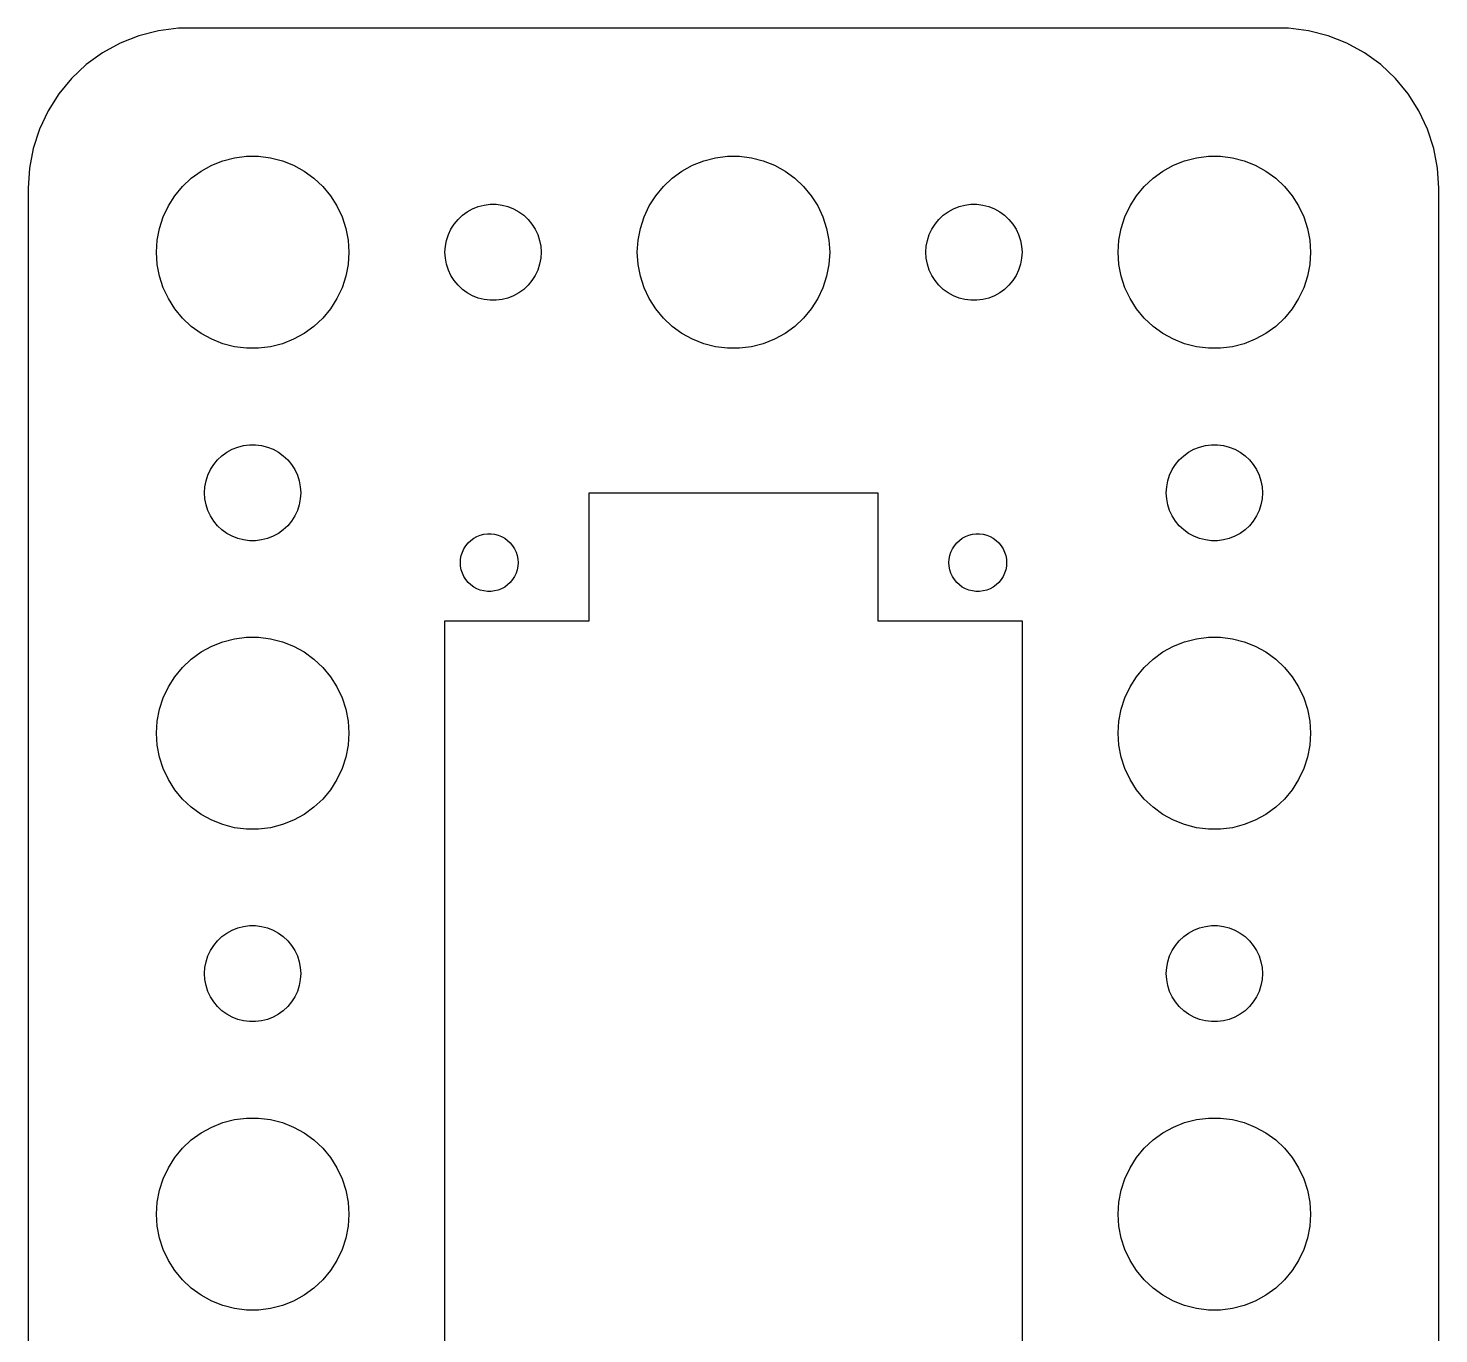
# Model space of a CAD drawing. Header units: metres. Extents: x -22 to 22, y 47 to 205.
# Drawn here: x -22 to 22, y 80.27 to 120.99 of the extents above; entities that cross this region are included whole.
import ezdxf

# ---------------------------------------------------------------- set-up
doc = ezdxf.new("R2010")
doc.units = ezdxf.units.M

msp = doc.modelspace()

# ---------------------------------------------------------------- linework, layer by layer
for p, q in [((-18.5451, 120.755), (-19.1289, 120.524)), ((-17.9369, 120.911), (-18.5451, 120.755)), ((-17.3139, 120.99), (-17.9369, 120.911)), ((17.3139, 120.99), (-17.3139, 120.99)), ((17.9369, 120.911), (17.3139, 120.99)), ((18.5451, 120.755), (17.9369, 120.911)), ((19.1289, 120.524), (18.5451, 120.755)), ((-19.6791, 120.222), (-20.1871, 119.853)), ((-19.1289, 120.524), (-19.6791, 120.222)), ((19.6791, 120.222), (19.1289, 120.524)), ((20.1871, 119.853), (19.6791, 120.222)), ((-20.1871, 119.853), (-20.6448, 119.423)), ((20.6448, 119.423), (20.1871, 119.853)), ((-20.6448, 119.423), (-21.0451, 118.939)), ((21.0451, 118.939), (20.6448, 119.423)), ((-21.0451, 118.939), (-21.3815, 118.409)), ((21.3815, 118.409), (21.0451, 118.939)), ((-21.3815, 118.409), (-21.6489, 117.841)), ((21.6489, 117.841), (21.3815, 118.409)), ((-21.6489, 117.841), (-21.8429, 117.243)), ((21.8429, 117.243), (21.6489, 117.841)), ((-21.8429, 117.243), (-21.9606, 116.627)), ((21.9606, 116.627), (21.8429, 117.243)), ((-21.9606, 116.627), (-22, 116)), ((-16.6075, 116.533), (-16.2773, 116.714)), ((-16.2773, 116.714), (-15.927, 116.853)), ((-15.927, 116.853), (-15.5621, 116.947)), ((-15.5621, 116.947), (-15.1884, 116.994)), ((-15.1884, 116.994), (-14.8116, 116.994)), ((-14.8116, 116.994), (-14.4379, 116.947)), ((-14.4379, 116.947), (-14.0729, 116.853)), ((-14.0729, 116.853), (-13.7227, 116.714)), ((-13.7227, 116.714), (-13.3925, 116.533)), ((-1.60747, 116.533), (-1.27733, 116.714)), ((-1.27733, 116.714), (-0.92705, 116.853)), ((-0.92705, 116.853), (-0.56213, 116.947)), ((-0.56213, 116.947), (-0.18837, 116.994)), ((-0.18837, 116.994), (0.18837, 116.994)), ((0.18837, 116.994), (0.56213, 116.947)), ((0.56213, 116.947), (0.92705, 116.853)), ((0.92705, 116.853), (1.27733, 116.714)), ((1.27733, 116.714), (1.60747, 116.533)), ((13.3925, 116.533), (13.7227, 116.714)), ((13.7227, 116.714), (14.0729, 116.853)), ((14.0729, 116.853), (14.4379, 116.947)), ((14.4379, 116.947), (14.8116, 116.994)), ((14.8116, 116.994), (15.1884, 116.994)), ((15.1884, 116.994), (15.5621, 116.947)), ((15.5621, 116.947), (15.927, 116.853)), ((15.927, 116.853), (16.2773, 116.714)), ((16.2773, 116.714), (16.6075, 116.533)), ((22, 116), (21.9606, 116.627)), ((-17.1869, 116.054), (-16.9123, 116.312)), ((-16.9123, 116.312), (-16.6075, 116.533)), ((-13.3925, 116.533), (-13.0877, 116.312)), ((-13.0877, 116.312), (-12.8131, 116.054)), ((-2.1869, 116.054), (-1.91226, 116.312)), ((-1.91226, 116.312), (-1.60747, 116.533)), ((1.60747, 116.533), (1.91226, 116.312)), ((1.91226, 116.312), (2.1869, 116.054)), ((12.8131, 116.054), (13.0877, 116.312)), ((13.0877, 116.312), (13.3925, 116.533)), ((16.6075, 116.533), (16.9123, 116.312)), ((16.9123, 116.312), (17.1869, 116.054)), ((-22, 116), (-22, 52)), ((-17.6289, 115.445), (-17.427, 115.763)), ((-17.427, 115.763), (-17.1869, 116.054)), ((-12.8131, 116.054), (-12.5729, 115.763)), ((-12.5729, 115.763), (-12.3711, 115.445)), ((-2.62891, 115.445), (-2.42705, 115.763)), ((-2.42705, 115.763), (-2.1869, 116.054)), ((2.1869, 116.054), (2.42705, 115.763)), ((2.42705, 115.763), (2.62891, 115.445)), ((12.3711, 115.445), (12.5729, 115.763)), ((12.5729, 115.763), (12.8131, 116.054)), ((17.1869, 116.054), (17.427, 115.763)), ((17.427, 115.763), (17.6289, 115.445)), ((22, 52), (22, 116)), ((-17.7893, 115.104), (-17.6289, 115.445)), ((-12.3711, 115.445), (-12.2107, 115.104)), ((-8.30373, 115.266), (-8.13866, 115.357)), ((-8.13866, 115.357), (-7.96352, 115.427)), ((-7.96352, 115.427), (-7.78107, 115.473)), ((-7.78107, 115.473), (-7.59418, 115.497)), ((-7.59418, 115.497), (-7.40581, 115.497)), ((-7.40581, 115.497), (-7.21892, 115.473)), ((-7.21892, 115.473), (-7.03647, 115.427)), ((-7.03647, 115.427), (-6.86133, 115.357)), ((-6.86133, 115.357), (-6.69626, 115.266)), ((-2.78932, 115.104), (-2.62891, 115.445)), ((2.62891, 115.445), (2.78932, 115.104)), ((6.69626, 115.266), (6.86133, 115.357)), ((6.86133, 115.357), (7.03647, 115.427)), ((7.03647, 115.427), (7.21892, 115.473)), ((7.21892, 115.473), (7.40581, 115.497)), ((7.40581, 115.497), (7.59418, 115.497)), ((7.59418, 115.497), (7.78107, 115.473)), ((7.78107, 115.473), (7.96352, 115.427)), ((7.96352, 115.427), (8.13866, 115.357)), ((8.13866, 115.357), (8.30373, 115.266)), ((12.2107, 115.104), (12.3711, 115.445)), ((17.6289, 115.445), (17.7893, 115.104)), ((-17.9057, 114.746), (-17.7893, 115.104)), ((-12.2107, 115.104), (-12.0942, 114.746)), ((-8.81445, 114.723), (-8.71352, 114.882)), ((-8.71352, 114.882), (-8.59344, 115.027)), ((-8.59344, 115.027), (-8.45613, 115.156)), ((-8.45613, 115.156), (-8.30373, 115.266)), ((-6.69626, 115.266), (-6.54385, 115.156)), ((-6.54385, 115.156), (-6.40654, 115.027)), ((-6.40654, 115.027), (-6.28647, 114.882)), ((-6.28647, 114.882), (-6.18553, 114.723)), ((-2.90575, 114.746), (-2.78932, 115.104)), ((2.78932, 115.104), (2.90575, 114.746)), ((6.18553, 114.723), (6.28647, 114.882)), ((6.28647, 114.882), (6.40654, 115.027)), ((6.40654, 115.027), (6.54385, 115.156)), ((6.54385, 115.156), (6.69626, 115.266)), ((8.30373, 115.266), (8.45613, 115.156)), ((8.45613, 115.156), (8.59344, 115.027)), ((8.59344, 115.027), (8.71352, 114.882)), ((8.71352, 114.882), (8.81445, 114.723)), ((12.0942, 114.746), (12.2107, 115.104)), ((17.7893, 115.104), (17.9057, 114.746)), ((-17.9763, 114.376), (-17.9057, 114.746)), ((-12.0942, 114.746), (-12.0237, 114.376)), ((-8.95287, 114.373), (-8.89465, 114.552)), ((-8.89465, 114.552), (-8.81445, 114.723)), ((-6.18553, 114.723), (-6.10533, 114.552)), ((-6.10533, 114.552), (-6.04712, 114.373)), ((-2.97633, 114.376), (-2.90575, 114.746)), ((2.90575, 114.746), (2.97633, 114.376)), ((6.04712, 114.373), (6.10533, 114.552)), ((6.10533, 114.552), (6.18553, 114.723)), ((8.81445, 114.723), (8.89465, 114.552)), ((8.89465, 114.552), (8.95287, 114.373)), ((12.0237, 114.376), (12.0942, 114.746)), ((17.9057, 114.746), (17.9763, 114.376)), ((-18, 114), (-17.9763, 114.376)), ((-17.9763, 113.624), (-18, 114)), ((-12.0237, 114.376), (-12, 114)), ((-12, 114), (-12.0237, 113.624)), ((-9, 114), (-8.98816, 114.188)), ((-8.98816, 113.812), (-9, 114)), ((-8.98816, 114.188), (-8.95287, 114.373)), ((-6.04712, 114.373), (-6.01183, 114.188)), ((-6.01183, 114.188), (-6, 114)), ((-6, 114), (-6.01183, 113.812)), ((-3, 114), (-2.97633, 114.376)), ((-2.97633, 113.624), (-3, 114)), ((2.97633, 114.376), (3, 114)), ((3, 114), (2.97633, 113.624)), ((6, 114), (6.01183, 114.188)), ((6.01183, 113.812), (6, 114)), ((6.01183, 114.188), (6.04712, 114.373)), ((8.95287, 114.373), (8.98816, 114.188)), ((8.98816, 114.188), (9, 114)), ((9, 114), (8.98816, 113.812)), ((12, 114), (12.0237, 114.376)), ((12.0237, 113.624), (12, 114)), ((17.9763, 114.376), (18, 114)), ((18, 114), (17.9763, 113.624)), ((-17.9057, 113.254), (-17.9763, 113.624)), ((-12.0237, 113.624), (-12.0942, 113.254)), ((-8.95287, 113.627), (-8.98816, 113.812)), ((-8.89465, 113.448), (-8.95287, 113.627)), ((-6.04712, 113.627), (-6.10533, 113.448)), ((-6.01183, 113.812), (-6.04712, 113.627)), ((-2.90575, 113.254), (-2.97633, 113.624)), ((2.97633, 113.624), (2.90575, 113.254)), ((6.04712, 113.627), (6.01183, 113.812)), ((6.10533, 113.448), (6.04712, 113.627)), ((8.95287, 113.627), (8.89465, 113.448)), ((8.98816, 113.812), (8.95287, 113.627)), ((12.0942, 113.254), (12.0237, 113.624)), ((17.9763, 113.624), (17.9057, 113.254)), ((-17.7893, 112.896), (-17.9057, 113.254)), ((-12.0942, 113.254), (-12.2107, 112.896)), ((-8.81445, 113.277), (-8.89465, 113.448)), ((-8.71352, 113.118), (-8.81445, 113.277)), ((-8.59344, 112.973), (-8.71352, 113.118)), ((-6.28647, 113.118), (-6.40654, 112.973)), ((-6.18553, 113.277), (-6.28647, 113.118)), ((-6.10533, 113.448), (-6.18553, 113.277)), ((-2.78932, 112.896), (-2.90575, 113.254)), ((2.90575, 113.254), (2.78932, 112.896)), ((6.18553, 113.277), (6.10533, 113.448)), ((6.28647, 113.118), (6.18553, 113.277)), ((6.40654, 112.973), (6.28647, 113.118)), ((8.71352, 113.118), (8.59344, 112.973)), ((8.81445, 113.277), (8.71352, 113.118)), ((8.89465, 113.448), (8.81445, 113.277)), ((12.2107, 112.896), (12.0942, 113.254)), ((17.9057, 113.254), (17.7893, 112.896)), ((-17.6289, 112.555), (-17.7893, 112.896)), ((-12.2107, 112.896), (-12.3711, 112.555)), ((-8.45613, 112.844), (-8.59344, 112.973)), ((-8.30373, 112.734), (-8.45613, 112.844)), ((-8.13866, 112.643), (-8.30373, 112.734)), ((-7.96352, 112.573), (-8.13866, 112.643)), ((-6.86133, 112.643), (-7.03647, 112.573)), ((-6.69626, 112.734), (-6.86133, 112.643)), ((-6.54385, 112.844), (-6.69626, 112.734)), ((-6.40654, 112.973), (-6.54385, 112.844)), ((-2.62891, 112.555), (-2.78932, 112.896)), ((2.78932, 112.896), (2.62891, 112.555)), ((6.54385, 112.844), (6.40654, 112.973)), ((6.69626, 112.734), (6.54385, 112.844)), ((6.86133, 112.643), (6.69626, 112.734)), ((7.03647, 112.573), (6.86133, 112.643)), ((8.13866, 112.643), (7.96352, 112.573)), ((8.30373, 112.734), (8.13866, 112.643)), ((8.45613, 112.844), (8.30373, 112.734)), ((8.59344, 112.973), (8.45613, 112.844)), ((12.3711, 112.555), (12.2107, 112.896)), ((17.7893, 112.896), (17.6289, 112.555)), ((-17.427, 112.237), (-17.6289, 112.555)), ((-17.1869, 111.946), (-17.427, 112.237)), ((-12.5729, 112.237), (-12.8131, 111.946)), ((-12.3711, 112.555), (-12.5729, 112.237)), ((-7.78107, 112.527), (-7.96352, 112.573)), ((-7.59418, 112.503), (-7.78107, 112.527)), ((-7.40581, 112.503), (-7.59418, 112.503)), ((-7.21892, 112.527), (-7.40581, 112.503)), ((-7.03647, 112.573), (-7.21892, 112.527)), ((-2.42705, 112.237), (-2.62891, 112.555)), ((-2.1869, 111.946), (-2.42705, 112.237)), ((2.42705, 112.237), (2.1869, 111.946)), ((2.62891, 112.555), (2.42705, 112.237)), ((7.21892, 112.527), (7.03647, 112.573)), ((7.40581, 112.503), (7.21892, 112.527)), ((7.59418, 112.503), (7.40581, 112.503)), ((7.78107, 112.527), (7.59418, 112.503)), ((7.96352, 112.573), (7.78107, 112.527)), ((12.5729, 112.237), (12.3711, 112.555)), ((12.8131, 111.946), (12.5729, 112.237)), ((17.427, 112.237), (17.1869, 111.946)), ((17.6289, 112.555), (17.427, 112.237)), ((-16.9123, 111.688), (-17.1869, 111.946)), ((-12.8131, 111.946), (-13.0877, 111.688)), ((-1.91226, 111.688), (-2.1869, 111.946)), ((2.1869, 111.946), (1.91226, 111.688)), ((13.0877, 111.688), (12.8131, 111.946)), ((17.1869, 111.946), (16.9123, 111.688)), ((-16.6075, 111.467), (-16.9123, 111.688)), ((-16.2773, 111.286), (-16.6075, 111.467)), ((-13.3925, 111.467), (-13.7227, 111.286)), ((-13.0877, 111.688), (-13.3925, 111.467)), ((-1.60747, 111.467), (-1.91226, 111.688)), ((-1.27733, 111.286), (-1.60747, 111.467)), ((1.60747, 111.467), (1.27733, 111.286)), ((1.91226, 111.688), (1.60747, 111.467)), ((13.3925, 111.467), (13.0877, 111.688)), ((13.7227, 111.286), (13.3925, 111.467)), ((16.6075, 111.467), (16.2773, 111.286)), ((16.9123, 111.688), (16.6075, 111.467)), ((-15.927, 111.147), (-16.2773, 111.286)), ((-15.5621, 111.053), (-15.927, 111.147)), ((-15.1884, 111.006), (-15.5621, 111.053)), ((-14.8116, 111.006), (-15.1884, 111.006)), ((-14.4379, 111.053), (-14.8116, 111.006)), ((-14.0729, 111.147), (-14.4379, 111.053)), ((-13.7227, 111.286), (-14.0729, 111.147)), ((-0.92705, 111.147), (-1.27733, 111.286)), ((-0.56213, 111.053), (-0.92705, 111.147)), ((-0.18837, 111.006), (-0.56213, 111.053)), ((0.18837, 111.006), (-0.18837, 111.006)), ((0.56213, 111.053), (0.18837, 111.006)), ((0.92705, 111.147), (0.56213, 111.053)), ((1.27733, 111.286), (0.92705, 111.147)), ((14.0729, 111.147), (13.7227, 111.286)), ((14.4379, 111.053), (14.0729, 111.147)), ((14.8116, 111.006), (14.4379, 111.053)), ((15.1884, 111.006), (14.8116, 111.006)), ((15.5621, 111.053), (15.1884, 111.006)), ((15.927, 111.147), (15.5621, 111.053)), ((16.2773, 111.286), (15.927, 111.147)), ((-15.8037, 107.766), (-15.6387, 107.857)), ((-15.6387, 107.857), (-15.4635, 107.927)), ((-15.4635, 107.927), (-15.2811, 107.973)), ((-15.2811, 107.973), (-15.0942, 107.997)), ((-15.0942, 107.997), (-14.9058, 107.997)), ((-14.9058, 107.997), (-14.7189, 107.973)), ((-14.7189, 107.973), (-14.5365, 107.927)), ((-14.5365, 107.927), (-14.3613, 107.857)), ((-14.3613, 107.857), (-14.1963, 107.766)), ((14.1963, 107.766), (14.3613, 107.857)), ((14.3613, 107.857), (14.5365, 107.927)), ((14.5365, 107.927), (14.7189, 107.973)), ((14.7189, 107.973), (14.9058, 107.997)), ((14.9058, 107.997), (15.0942, 107.997)), ((15.0942, 107.997), (15.2811, 107.973)), ((15.2811, 107.973), (15.4635, 107.927)), ((15.4635, 107.927), (15.6387, 107.857)), ((15.6387, 107.857), (15.8037, 107.766)), ((-16.3145, 107.223), (-16.2135, 107.382)), ((-16.2135, 107.382), (-16.0934, 107.527)), ((-16.0934, 107.527), (-15.9561, 107.656)), ((-15.9561, 107.656), (-15.8037, 107.766)), ((-14.1963, 107.766), (-14.0439, 107.656)), ((-14.0439, 107.656), (-13.9065, 107.527)), ((-13.9065, 107.527), (-13.7865, 107.382)), ((-13.7865, 107.382), (-13.6855, 107.223)), ((13.6855, 107.223), (13.7865, 107.382)), ((13.7865, 107.382), (13.9065, 107.527)), ((13.9065, 107.527), (14.0439, 107.656)), ((14.0439, 107.656), (14.1963, 107.766)), ((15.8037, 107.766), (15.9561, 107.656)), ((15.9561, 107.656), (16.0934, 107.527)), ((16.0934, 107.527), (16.2135, 107.382)), ((16.2135, 107.382), (16.3145, 107.223)), ((-16.4529, 106.873), (-16.3947, 107.052)), ((-16.3947, 107.052), (-16.3145, 107.223)), ((-13.6855, 107.223), (-13.6053, 107.052)), ((-13.6053, 107.052), (-13.5471, 106.873)), ((13.5471, 106.873), (13.6053, 107.052)), ((13.6053, 107.052), (13.6855, 107.223)), ((16.3145, 107.223), (16.3947, 107.052)), ((16.3947, 107.052), (16.4529, 106.873)), ((-16.5, 106.5), (-16.4882, 106.688)), ((-16.4882, 106.312), (-16.5, 106.5)), ((-16.4882, 106.688), (-16.4529, 106.873)), ((-13.5471, 106.873), (-13.5118, 106.688)), ((-13.5118, 106.688), (-13.5, 106.5)), ((-13.5, 106.5), (-13.5118, 106.312)), ((-4.5, 102.5), (-4.5, 106.5)), ((-4.5, 106.5), (4.5, 106.5)), ((4.5, 106.5), (4.5, 102.5)), ((13.5, 106.5), (13.5118, 106.688)), ((13.5118, 106.312), (13.5, 106.5)), ((13.5118, 106.688), (13.5471, 106.873)), ((16.4529, 106.873), (16.4882, 106.688)), ((16.4882, 106.688), (16.5, 106.5)), ((16.5, 106.5), (16.4882, 106.312)), ((-16.4529, 106.127), (-16.4882, 106.312)), ((-16.3947, 105.948), (-16.4529, 106.127)), ((-13.5471, 106.127), (-13.6053, 105.948)), ((-13.5118, 106.312), (-13.5471, 106.127)), ((13.5471, 106.127), (13.5118, 106.312)), ((13.6053, 105.948), (13.5471, 106.127)), ((16.4529, 106.127), (16.3947, 105.948)), ((16.4882, 106.312), (16.4529, 106.127)), ((-16.3145, 105.777), (-16.3947, 105.948)), ((-16.2135, 105.618), (-16.3145, 105.777)), ((-16.0934, 105.473), (-16.2135, 105.618)), ((-13.7865, 105.618), (-13.9065, 105.473)), ((-13.6855, 105.777), (-13.7865, 105.618)), ((-13.6053, 105.948), (-13.6855, 105.777)), ((13.6855, 105.777), (13.6053, 105.948)), ((13.7865, 105.618), (13.6855, 105.777)), ((13.9065, 105.473), (13.7865, 105.618)), ((16.2135, 105.618), (16.0934, 105.473)), ((16.3145, 105.777), (16.2135, 105.618)), ((16.3947, 105.948), (16.3145, 105.777)), ((-15.9561, 105.344), (-16.0934, 105.473)), ((-15.8037, 105.234), (-15.9561, 105.344)), ((-15.6387, 105.143), (-15.8037, 105.234)), ((-14.1963, 105.234), (-14.3613, 105.143)), ((-14.0439, 105.344), (-14.1963, 105.234)), ((-13.9065, 105.473), (-14.0439, 105.344)), ((-8.00319, 105.134), (-7.8981, 105.176)), ((-7.8981, 105.176), (-7.78864, 105.204)), ((-7.78864, 105.204), (-7.6765, 105.218)), ((-7.6765, 105.218), (-7.56348, 105.218)), ((-7.56348, 105.218), (-7.45135, 105.204)), ((-7.45135, 105.204), (-7.34187, 105.176)), ((-7.34187, 105.176), (-7.23679, 105.134)), ((7.23679, 105.134), (7.34187, 105.176)), ((7.34187, 105.176), (7.45135, 105.204)), ((7.45135, 105.204), (7.56348, 105.218)), ((7.56348, 105.218), (7.6765, 105.218)), ((7.6765, 105.218), (7.78864, 105.204)), ((7.78864, 105.204), (7.8981, 105.176)), ((7.8981, 105.176), (8.00319, 105.134)), ((14.0439, 105.344), (13.9065, 105.473)), ((14.1963, 105.234), (14.0439, 105.344)), ((14.3613, 105.143), (14.1963, 105.234)), ((15.8037, 105.234), (15.6387, 105.143)), ((15.9561, 105.344), (15.8037, 105.234)), ((16.0934, 105.473), (15.9561, 105.344)), ((-15.4635, 105.073), (-15.6387, 105.143)), ((-15.2811, 105.027), (-15.4635, 105.073)), ((-15.0942, 105.003), (-15.2811, 105.027)), ((-14.9058, 105.003), (-15.0942, 105.003)), ((-14.7189, 105.027), (-14.9058, 105.003)), ((-14.5365, 105.073), (-14.7189, 105.027)), ((-14.3613, 105.143), (-14.5365, 105.073)), ((-8.45679, 104.651), (-8.40866, 104.754)), ((-8.40866, 104.754), (-8.34811, 104.849)), ((-8.34811, 104.849), (-8.27606, 104.936)), ((-8.27606, 104.936), (-8.19368, 105.013)), ((-8.19368, 105.013), (-8.10223, 105.08)), ((-8.10223, 105.08), (-8.00319, 105.134)), ((-7.23679, 105.134), (-7.13776, 105.08)), ((-7.13776, 105.08), (-7.04631, 105.013)), ((-7.04631, 105.013), (-6.96393, 104.936)), ((-6.96393, 104.936), (-6.89188, 104.849)), ((-6.89188, 104.849), (-6.83131, 104.754)), ((-6.83131, 104.754), (-6.78319, 104.651)), ((6.78319, 104.651), (6.83131, 104.754)), ((6.83131, 104.754), (6.89188, 104.849)), ((6.89188, 104.849), (6.96393, 104.936)), ((6.96393, 104.936), (7.04631, 105.013)), ((7.04631, 105.013), (7.13776, 105.08)), ((7.13776, 105.08), (7.23679, 105.134)), ((8.00319, 105.134), (8.10223, 105.08)), ((8.10223, 105.08), (8.19368, 105.013)), ((8.19368, 105.013), (8.27606, 104.936)), ((8.27606, 104.936), (8.34811, 104.849)), ((8.34811, 104.849), (8.40866, 104.754)), ((8.40866, 104.754), (8.45679, 104.651)), ((14.5365, 105.073), (14.3613, 105.143)), ((14.7189, 105.027), (14.5365, 105.073)), ((14.9058, 105.003), (14.7189, 105.027)), ((15.0942, 105.003), (14.9058, 105.003)), ((15.2811, 105.027), (15.0942, 105.003)), ((15.4635, 105.073), (15.2811, 105.027)), ((15.6387, 105.143), (15.4635, 105.073)), ((-8.51999, 104.32), (-8.51289, 104.433)), ((-8.51289, 104.207), (-8.51999, 104.32)), ((-8.51289, 104.433), (-8.49171, 104.544)), ((-8.49171, 104.544), (-8.45679, 104.651)), ((-6.78319, 104.651), (-6.74828, 104.544)), ((-6.74828, 104.544), (-6.7271, 104.433)), ((-6.7271, 104.433), (-6.71999, 104.32)), ((-6.71999, 104.32), (-6.7271, 104.207)), ((6.71999, 104.32), (6.7271, 104.433)), ((6.7271, 104.207), (6.71999, 104.32)), ((6.7271, 104.433), (6.74828, 104.544)), ((6.74828, 104.544), (6.78319, 104.651)), ((8.45679, 104.651), (8.49171, 104.544)), ((8.49171, 104.544), (8.51289, 104.433)), ((8.51289, 104.433), (8.51999, 104.32)), ((8.51999, 104.32), (8.51289, 104.207)), ((-8.49171, 104.096), (-8.51289, 104.207)), ((-8.45679, 103.989), (-8.49171, 104.096)), ((-8.40866, 103.886), (-8.45679, 103.989)), ((-8.34811, 103.791), (-8.40866, 103.886)), ((-6.83131, 103.886), (-6.89188, 103.791)), ((-6.78319, 103.989), (-6.83131, 103.886)), ((-6.74828, 104.096), (-6.78319, 103.989)), ((-6.7271, 104.207), (-6.74828, 104.096)), ((6.74828, 104.096), (6.7271, 104.207)), ((6.78319, 103.989), (6.74828, 104.096)), ((6.83131, 103.886), (6.78319, 103.989)), ((6.89188, 103.791), (6.83131, 103.886)), ((8.40866, 103.886), (8.34811, 103.791)), ((8.45679, 103.989), (8.40866, 103.886)), ((8.49171, 104.096), (8.45679, 103.989)), ((8.51289, 104.207), (8.49171, 104.096)), ((-8.27606, 103.704), (-8.34811, 103.791)), ((-8.19368, 103.627), (-8.27606, 103.704)), ((-8.10223, 103.56), (-8.19368, 103.627)), ((-8.00319, 103.506), (-8.10223, 103.56)), ((-7.8981, 103.464), (-8.00319, 103.506)), ((-7.78864, 103.436), (-7.8981, 103.464)), ((-7.6765, 103.422), (-7.78864, 103.436)), ((-7.56348, 103.422), (-7.6765, 103.422)), ((-7.45135, 103.436), (-7.56348, 103.422)), ((-7.34187, 103.464), (-7.45135, 103.436)), ((-7.23679, 103.506), (-7.34187, 103.464)), ((-7.13776, 103.56), (-7.23679, 103.506)), ((-7.04631, 103.627), (-7.13776, 103.56)), ((-6.96393, 103.704), (-7.04631, 103.627)), ((-6.89188, 103.791), (-6.96393, 103.704)), ((6.96393, 103.704), (6.89188, 103.791)), ((7.04631, 103.627), (6.96393, 103.704)), ((7.13776, 103.56), (7.04631, 103.627)), ((7.23679, 103.506), (7.13776, 103.56)), ((7.34187, 103.464), (7.23679, 103.506)), ((7.45135, 103.436), (7.34187, 103.464)), ((7.56348, 103.422), (7.45135, 103.436)), ((7.6765, 103.422), (7.56348, 103.422)), ((7.78864, 103.436), (7.6765, 103.422)), ((7.8981, 103.464), (7.78864, 103.436)), ((8.00319, 103.506), (7.8981, 103.464)), ((8.10223, 103.56), (8.00319, 103.506)), ((8.19368, 103.627), (8.10223, 103.56)), ((8.27606, 103.704), (8.19368, 103.627)), ((8.34811, 103.791), (8.27606, 103.704)), ((-9, 65.5), (-9, 102.5)), ((-9, 102.5), (-4.5, 102.5)), ((4.5, 102.5), (9, 102.5)), ((9, 102.5), (9, 65.5)), ((-16.6075, 101.533), (-16.2773, 101.714)), ((-16.2773, 101.714), (-15.927, 101.853)), ((-15.927, 101.853), (-15.5621, 101.947)), ((-15.5621, 101.947), (-15.1884, 101.994)), ((-15.1884, 101.994), (-14.8116, 101.994)), ((-14.8116, 101.994), (-14.4379, 101.947)), ((-14.4379, 101.947), (-14.0729, 101.853)), ((-14.0729, 101.853), (-13.7227, 101.714)), ((-13.7227, 101.714), (-13.3925, 101.533)), ((13.3925, 101.533), (13.7227, 101.714)), ((13.7227, 101.714), (14.0729, 101.853)), ((14.0729, 101.853), (14.4379, 101.947)), ((14.4379, 101.947), (14.8116, 101.994)), ((14.8116, 101.994), (15.1884, 101.994)), ((15.1884, 101.994), (15.5621, 101.947)), ((15.5621, 101.947), (15.927, 101.853)), ((15.927, 101.853), (16.2773, 101.714)), ((16.2773, 101.714), (16.6075, 101.533)), ((-17.1869, 101.054), (-16.9123, 101.312)), ((-16.9123, 101.312), (-16.6075, 101.533)), ((-13.3925, 101.533), (-13.0877, 101.312)), ((-13.0877, 101.312), (-12.8131, 101.054)), ((12.8131, 101.054), (13.0877, 101.312)), ((13.0877, 101.312), (13.3925, 101.533)), ((16.6075, 101.533), (16.9123, 101.312)), ((16.9123, 101.312), (17.1869, 101.054)), ((-17.6289, 100.445), (-17.427, 100.763)), ((-17.427, 100.763), (-17.1869, 101.054)), ((-12.8131, 101.054), (-12.5729, 100.763)), ((-12.5729, 100.763), (-12.3711, 100.445)), ((12.3711, 100.445), (12.5729, 100.763)), ((12.5729, 100.763), (12.8131, 101.054)), ((17.1869, 101.054), (17.427, 100.763)), ((17.427, 100.763), (17.6289, 100.445)), ((-17.7893, 100.104), (-17.6289, 100.445)), ((-12.3711, 100.445), (-12.2107, 100.104)), ((12.2107, 100.104), (12.3711, 100.445)), ((17.6289, 100.445), (17.7893, 100.104)), ((-17.9057, 99.7461), (-17.7893, 100.104)), ((-12.2107, 100.104), (-12.0942, 99.7461)), ((12.0942, 99.7461), (12.2107, 100.104)), ((17.7893, 100.104), (17.9057, 99.7461)), ((-17.9763, 99.376), (-17.9057, 99.7461)), ((-12.0942, 99.7461), (-12.0237, 99.376)), ((12.0237, 99.376), (12.0942, 99.7461)), ((17.9057, 99.7461), (17.9763, 99.376)), ((-18, 99), (-17.9763, 99.376)), ((-17.9763, 98.624), (-18, 99)), ((-12.0237, 99.376), (-12, 99)), ((-12, 99), (-12.0237, 98.624)), ((12, 99), (12.0237, 99.376)), ((12.0237, 98.624), (12, 99)), ((17.9763, 99.376), (18, 99)), ((18, 99), (17.9763, 98.624)), ((-17.9057, 98.2539), (-17.9763, 98.624)), ((-12.0237, 98.624), (-12.0942, 98.2539)), ((12.0942, 98.2539), (12.0237, 98.624)), ((17.9763, 98.624), (17.9057, 98.2539)), ((-17.7893, 97.8956), (-17.9057, 98.2539)), ((-12.0942, 98.2539), (-12.2107, 97.8956)), ((12.2107, 97.8956), (12.0942, 98.2539)), ((17.9057, 98.2539), (17.7893, 97.8956)), ((-17.6289, 97.5547), (-17.7893, 97.8956)), ((-12.2107, 97.8956), (-12.3711, 97.5547)), ((12.3711, 97.5547), (12.2107, 97.8956)), ((17.7893, 97.8956), (17.6289, 97.5547)), ((-17.427, 97.2366), (-17.6289, 97.5547)), ((-12.3711, 97.5547), (-12.5729, 97.2366)), ((12.5729, 97.2366), (12.3711, 97.5547)), ((17.6289, 97.5547), (17.427, 97.2366)), ((-17.1869, 96.9464), (-17.427, 97.2366)), ((-16.9123, 96.6884), (-17.1869, 96.9464)), ((-12.8131, 96.9464), (-13.0877, 96.6884)), ((-12.5729, 97.2366), (-12.8131, 96.9464)), ((12.8131, 96.9464), (12.5729, 97.2366)), ((13.0877, 96.6884), (12.8131, 96.9464)), ((17.1869, 96.9464), (16.9123, 96.6884)), ((17.427, 97.2366), (17.1869, 96.9464)), ((-16.6075, 96.467), (-16.9123, 96.6884)), ((-16.2773, 96.2855), (-16.6075, 96.467)), ((-13.3925, 96.467), (-13.7227, 96.2855)), ((-13.0877, 96.6884), (-13.3925, 96.467)), ((13.3925, 96.467), (13.0877, 96.6884)), ((13.7227, 96.2855), (13.3925, 96.467)), ((16.6075, 96.467), (16.2773, 96.2855)), ((16.9123, 96.6884), (16.6075, 96.467)), ((-15.927, 96.1468), (-16.2773, 96.2855)), ((-15.5621, 96.0531), (-15.927, 96.1468)), ((-15.1884, 96.0059), (-15.5621, 96.0531)), ((-14.8116, 96.0059), (-15.1884, 96.0059)), ((-14.4379, 96.0531), (-14.8116, 96.0059)), ((-14.0729, 96.1468), (-14.4379, 96.0531)), ((-13.7227, 96.2855), (-14.0729, 96.1468)), ((14.0729, 96.1468), (13.7227, 96.2855)), ((14.4379, 96.0531), (14.0729, 96.1468)), ((14.8116, 96.0059), (14.4379, 96.0531)), ((15.1884, 96.0059), (14.8116, 96.0059)), ((15.5621, 96.0531), (15.1884, 96.0059)), ((15.927, 96.1468), (15.5621, 96.0531)), ((16.2773, 96.2855), (15.927, 96.1468)), ((-15.8037, 92.7665), (-15.6387, 92.8572)), ((-15.6387, 92.8572), (-15.4635, 92.9266)), ((-15.4635, 92.9266), (-15.2811, 92.9734)), ((-15.2811, 92.9734), (-15.0942, 92.997)), ((-15.0942, 92.997), (-14.9058, 92.997)), ((-14.9058, 92.997), (-14.7189, 92.9734)), ((-14.7189, 92.9734), (-14.5365, 92.9266)), ((-14.5365, 92.9266), (-14.3613, 92.8572)), ((-14.3613, 92.8572), (-14.1963, 92.7665)), ((14.1963, 92.7665), (14.3613, 92.8572)), ((14.3613, 92.8572), (14.5365, 92.9266)), ((14.5365, 92.9266), (14.7189, 92.9734)), ((14.7189, 92.9734), (14.9058, 92.997)), ((14.9058, 92.997), (15.0942, 92.997)), ((15.0942, 92.997), (15.2811, 92.9734)), ((15.2811, 92.9734), (15.4635, 92.9266)), ((15.4635, 92.9266), (15.6387, 92.8572)), ((15.6387, 92.8572), (15.8037, 92.7665)), ((-16.2135, 92.3817), (-16.0934, 92.5268)), ((-16.0934, 92.5268), (-15.9561, 92.6558)), ((-15.9561, 92.6558), (-15.8037, 92.7665)), ((-14.1963, 92.7665), (-14.0439, 92.6558)), ((-14.0439, 92.6558), (-13.9065, 92.5268)), ((-13.9065, 92.5268), (-13.7865, 92.3817)), ((13.7865, 92.3817), (13.9065, 92.5268)), ((13.9065, 92.5268), (14.0439, 92.6558)), ((14.0439, 92.6558), (14.1963, 92.7665)), ((15.8037, 92.7665), (15.9561, 92.6558)), ((15.9561, 92.6558), (16.0934, 92.5268)), ((16.0934, 92.5268), (16.2135, 92.3817)), ((-16.4529, 91.873), (-16.3947, 92.0522)), ((-16.3947, 92.0522), (-16.3145, 92.2226)), ((-16.3145, 92.2226), (-16.2135, 92.3817)), ((-13.7865, 92.3817), (-13.6855, 92.2226)), ((-13.6855, 92.2226), (-13.6053, 92.0522)), ((-13.6053, 92.0522), (-13.5471, 91.873)), ((13.5471, 91.873), (13.6053, 92.0522)), ((13.6053, 92.0522), (13.6855, 92.2226)), ((13.6855, 92.2226), (13.7865, 92.3817)), ((16.2135, 92.3817), (16.3145, 92.2226)), ((16.3145, 92.2226), (16.3947, 92.0522)), ((16.3947, 92.0522), (16.4529, 91.873)), ((-16.5, 91.5), (-16.4882, 91.688)), ((-16.4882, 91.688), (-16.4529, 91.873)), ((-13.5471, 91.873), (-13.5118, 91.688)), ((-13.5118, 91.688), (-13.5, 91.5)), ((13.5, 91.5), (13.5118, 91.688)), ((13.5118, 91.688), (13.5471, 91.873)), ((16.4529, 91.873), (16.4882, 91.688)), ((16.4882, 91.688), (16.5, 91.5)), ((-16.4882, 91.312), (-16.5, 91.5)), ((-16.4529, 91.127), (-16.4882, 91.312)), ((-16.3947, 90.9478), (-16.4529, 91.127)), ((-13.5471, 91.127), (-13.6053, 90.9478)), ((-13.5118, 91.312), (-13.5471, 91.127)), ((-13.5, 91.5), (-13.5118, 91.312)), ((13.5118, 91.312), (13.5, 91.5)), ((13.5471, 91.127), (13.5118, 91.312)), ((13.6053, 90.9478), (13.5471, 91.127)), ((16.4529, 91.127), (16.3947, 90.9478)), ((16.4882, 91.312), (16.4529, 91.127)), ((16.5, 91.5), (16.4882, 91.312)), ((-16.3145, 90.7774), (-16.3947, 90.9478)), ((-16.2135, 90.6183), (-16.3145, 90.7774)), ((-13.6855, 90.7774), (-13.7865, 90.6183)), ((-13.6053, 90.9478), (-13.6855, 90.7774)), ((13.6855, 90.7774), (13.6053, 90.9478)), ((13.7865, 90.6183), (13.6855, 90.7774)), ((16.3145, 90.7774), (16.2135, 90.6183)), ((16.3947, 90.9478), (16.3145, 90.7774)), ((-16.0934, 90.4732), (-16.2135, 90.6183)), ((-15.9561, 90.3442), (-16.0934, 90.4732)), ((-15.8037, 90.2335), (-15.9561, 90.3442)), ((-15.6387, 90.1427), (-15.8037, 90.2335)), ((-14.1963, 90.2335), (-14.3613, 90.1427)), ((-14.0439, 90.3442), (-14.1963, 90.2335)), ((-13.9065, 90.4732), (-14.0439, 90.3442)), ((-13.7865, 90.6183), (-13.9065, 90.4732)), ((13.9065, 90.4732), (13.7865, 90.6183)), ((14.0439, 90.3442), (13.9065, 90.4732)), ((14.1963, 90.2335), (14.0439, 90.3442)), ((14.3613, 90.1427), (14.1963, 90.2335)), ((15.8037, 90.2335), (15.6387, 90.1427)), ((15.9561, 90.3442), (15.8037, 90.2335)), ((16.0934, 90.4732), (15.9561, 90.3442)), ((16.2135, 90.6183), (16.0934, 90.4732)), ((-15.4635, 90.0734), (-15.6387, 90.1427)), ((-15.2811, 90.0266), (-15.4635, 90.0734)), ((-15.0942, 90.0029), (-15.2811, 90.0266)), ((-14.9058, 90.0029), (-15.0942, 90.0029)), ((-14.7189, 90.0266), (-14.9058, 90.0029)), ((-14.5365, 90.0734), (-14.7189, 90.0266)), ((-14.3613, 90.1427), (-14.5365, 90.0734)), ((14.5365, 90.0734), (14.3613, 90.1427)), ((14.7189, 90.0266), (14.5365, 90.0734)), ((14.9058, 90.0029), (14.7189, 90.0266)), ((15.0942, 90.0029), (14.9058, 90.0029)), ((15.2811, 90.0266), (15.0942, 90.0029)), ((15.4635, 90.0734), (15.2811, 90.0266)), ((15.6387, 90.1427), (15.4635, 90.0734)), ((-16.6075, 86.533), (-16.2773, 86.7145)), ((-16.2773, 86.7145), (-15.927, 86.8532)), ((-15.927, 86.8532), (-15.5621, 86.9469)), ((-15.5621, 86.9469), (-15.1884, 86.9941)), ((-15.1884, 86.9941), (-14.8116, 86.9941)), ((-14.8116, 86.9941), (-14.4379, 86.9469)), ((-14.4379, 86.9469), (-14.0729, 86.8532)), ((-14.0729, 86.8532), (-13.7227, 86.7145)), ((-13.7227, 86.7145), (-13.3925, 86.533)), ((13.3925, 86.533), (13.7227, 86.7145)), ((13.7227, 86.7145), (14.0729, 86.8532)), ((14.0729, 86.8532), (14.4379, 86.9469)), ((14.4379, 86.9469), (14.8116, 86.9941)), ((14.8116, 86.9941), (15.1884, 86.9941)), ((15.1884, 86.9941), (15.5621, 86.9469)), ((15.5621, 86.9469), (15.927, 86.8532)), ((15.927, 86.8532), (16.2773, 86.7145)), ((16.2773, 86.7145), (16.6075, 86.533)), ((-17.1869, 86.0536), (-16.9123, 86.3115)), ((-16.9123, 86.3115), (-16.6075, 86.533)), ((-13.3925, 86.533), (-13.0877, 86.3115)), ((-13.0877, 86.3115), (-12.8131, 86.0536)), ((12.8131, 86.0536), (13.0877, 86.3115)), ((13.0877, 86.3115), (13.3925, 86.533)), ((16.6075, 86.533), (16.9123, 86.3115)), ((16.9123, 86.3115), (17.1869, 86.0536)), ((-17.427, 85.7634), (-17.1869, 86.0536)), ((-12.8131, 86.0536), (-12.5729, 85.7634)), ((12.5729, 85.7634), (12.8131, 86.0536)), ((17.1869, 86.0536), (17.427, 85.7634)), ((-17.7893, 85.1044), (-17.6289, 85.4453)), ((-17.6289, 85.4453), (-17.427, 85.7634)), ((-12.5729, 85.7634), (-12.3711, 85.4453)), ((-12.3711, 85.4453), (-12.2107, 85.1044)), ((12.2107, 85.1044), (12.3711, 85.4453)), ((12.3711, 85.4453), (12.5729, 85.7634)), ((17.427, 85.7634), (17.6289, 85.4453)), ((17.6289, 85.4453), (17.7893, 85.1044)), ((-17.9057, 84.7461), (-17.7893, 85.1044)), ((-12.2107, 85.1044), (-12.0942, 84.7461)), ((12.0942, 84.7461), (12.2107, 85.1044)), ((17.7893, 85.1044), (17.9057, 84.7461)), ((-17.9763, 84.376), (-17.9057, 84.7461)), ((-12.0942, 84.7461), (-12.0237, 84.376)), ((12.0237, 84.376), (12.0942, 84.7461)), ((17.9057, 84.7461), (17.9763, 84.376)), ((-18, 84), (-17.9763, 84.376)), ((-12.0237, 84.376), (-12, 84)), ((12, 84), (12.0237, 84.376)), ((17.9763, 84.376), (18, 84)), ((-17.9763, 83.624), (-18, 84)), ((-17.9057, 83.2539), (-17.9763, 83.624)), ((-12.0237, 83.624), (-12.0942, 83.2539)), ((-12, 84), (-12.0237, 83.624)), ((12.0237, 83.624), (12, 84)), ((12.0942, 83.2539), (12.0237, 83.624)), ((17.9763, 83.624), (17.9057, 83.2539)), ((18, 84), (17.9763, 83.624)), ((-17.7893, 82.8956), (-17.9057, 83.2539)), ((-12.0942, 83.2539), (-12.2107, 82.8956)), ((12.2107, 82.8956), (12.0942, 83.2539)), ((17.9057, 83.2539), (17.7893, 82.8956)), ((-17.6289, 82.5547), (-17.7893, 82.8956)), ((-12.2107, 82.8956), (-12.3711, 82.5547)), ((12.3711, 82.5547), (12.2107, 82.8956)), ((17.7893, 82.8956), (17.6289, 82.5547)), ((-17.427, 82.2366), (-17.6289, 82.5547)), ((-12.3711, 82.5547), (-12.5729, 82.2366)), ((12.5729, 82.2366), (12.3711, 82.5547)), ((17.6289, 82.5547), (17.427, 82.2366)), ((-17.1869, 81.9464), (-17.427, 82.2366)), ((-16.9123, 81.6885), (-17.1869, 81.9464)), ((-12.8131, 81.9464), (-13.0877, 81.6885)), ((-12.5729, 82.2366), (-12.8131, 81.9464)), ((12.8131, 81.9464), (12.5729, 82.2366)), ((13.0877, 81.6885), (12.8131, 81.9464)), ((17.1869, 81.9464), (16.9123, 81.6885)), ((17.427, 82.2366), (17.1869, 81.9464)), ((-16.6075, 81.467), (-16.9123, 81.6885)), ((-16.2773, 81.2855), (-16.6075, 81.467)), ((-13.3925, 81.467), (-13.7227, 81.2855)), ((-13.0877, 81.6885), (-13.3925, 81.467)), ((13.3925, 81.467), (13.0877, 81.6885)), ((13.7227, 81.2855), (13.3925, 81.467)), ((16.6075, 81.467), (16.2773, 81.2855)), ((16.9123, 81.6885), (16.6075, 81.467)), ((-15.927, 81.1468), (-16.2773, 81.2855)), ((-15.5621, 81.0531), (-15.927, 81.1468)), ((-15.1884, 81.0059), (-15.5621, 81.0531)), ((-14.8116, 81.0059), (-15.1884, 81.0059)), ((-14.4379, 81.0531), (-14.8116, 81.0059)), ((-14.0729, 81.1468), (-14.4379, 81.0531)), ((-13.7227, 81.2855), (-14.0729, 81.1468)), ((14.0729, 81.1468), (13.7227, 81.2855)), ((14.4379, 81.0531), (14.0729, 81.1468)), ((14.8116, 81.0059), (14.4379, 81.0531)), ((15.1884, 81.0059), (14.8116, 81.0059)), ((15.5621, 81.0531), (15.1884, 81.0059)), ((15.927, 81.1468), (15.5621, 81.0531)), ((16.2773, 81.2855), (15.927, 81.1468))]:
    msp.add_line(p, q)

doc.saveas('drawing.dxf')
